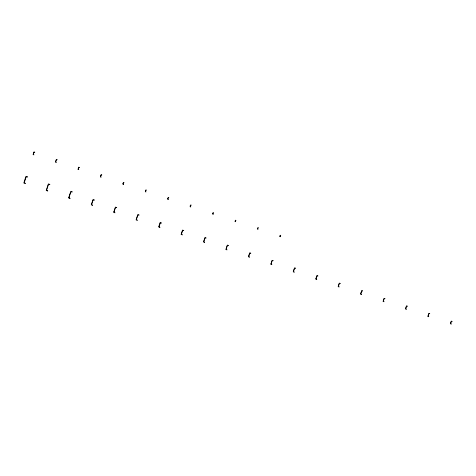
<?xml version="1.0" encoding="UTF-8"?>
<svg xmlns="http://www.w3.org/2000/svg" width="476" height="476" viewBox="0 0 476 476"><rect width="100%" height="100%" fill="white"/><g stroke="black" fill="none" stroke-linecap="round" stroke-linejoin="round"><path stroke-width="0.71" d="M257.629 228.76L258.087 229.248L257.457 229.039L257.885 227.718L258.516 227.927L257.873 228.016M24.312 182.522L25.466 183.546L23.8 182.986L25.954 176.376L27.626 176.935L26.097 177.054L24.318 182.492M46.642 190.007L47.796 191.025L46.22 190.495L48.373 183.891L49.95 184.42L48.409 184.569L46.642 190.007M69.008 197.504L70.156 198.522L68.633 198.01L70.787 191.4L72.316 191.911L70.793 192.036L69.008 197.504M33.32 154.289L33.98 154.873L33.07 154.569L33.933 151.921L34.843 152.231L33.969 152.302L33.326 154.254M55.686 161.78L56.346 162.37L55.484 162.078L56.346 159.436L57.209 159.728L56.335 159.799L55.692 161.751M78.225 169.123L78.826 169.658L77.975 169.373L78.695 167.171L79.54 167.457L78.76 167.498L78.231 169.093M100.579 176.614L101.18 177.149L100.394 176.888L101.108 174.686L101.894 174.948L101.102 175.019L100.579 176.614M123.123 183.926L123.653 184.438L122.879 184.182L123.457 182.415C125.366 182.945 122.302 182.183 123.123 183.926M145.507 191.429L146.037 191.941L145.299 191.691L145.87 189.93C147.721 190.442 144.674 189.698 145.507 191.429M159.097 226.653L160.019 227.415L158.663 226.963L160.097 222.554L161.459 223.012L160.287 223.036L159.109 226.624M167.897 198.932L168.421 199.444L167.713 199.206L168.29 197.445C170.093 197.909 167.094 197.266 167.897 198.932M181.451 234.144L182.373 234.906L181.076 234.472L182.516 230.069L183.813 230.503L182.623 230.557L181.457 234.115M190.287 206.441L190.811 206.947L190.132 206.721L190.709 204.96C192.459 205.4 189.472 204.787 190.287 206.441M203.799 241.635L204.722 242.397L203.496 241.986L204.93 237.583L206.162 237.994L204.972 238.048L203.799 241.635M212.873 213.789L213.337 214.254L212.623 214.01L213.052 212.689C214.777 213.248 212.367 212.445 212.873 213.789M226.154 249.132L227.076 249.894L225.91 249.501L227.35 245.092L228.516 245.485L227.326 245.539L226.154 249.132M235.245 221.292L235.709 221.751L235.037 221.524L235.471 220.204C237.078 220.751 234.811 219.924 235.251 221.263M280.025 236.298L280.489 236.756L279.87 236.554L280.305 235.227C281.78 235.751 279.537 234.942 280.031 236.269M316.07 278.811L316.855 279.495L315.725 279.115L316.873 275.586L318.01 275.967L316.992 276.009L316.07 278.811M338.4 286.296L339.192 286.98L338.138 286.623L339.293 283.101L340.34 283.452L339.328 283.494L338.412 286.26M360.784 293.793L361.57 294.477L360.558 294.138L361.706 290.616L362.718 290.955L361.706 290.997L360.79 293.757M383.353 301.141L384.078 301.778L383.049 301.433L384.055 298.351L385.084 298.696L384.144 298.738L383.358 301.112M405.725 308.638L406.445 309.275L405.463 308.948L406.468 305.86L407.45 306.193L406.498 306.264L405.725 308.638M428.091 316.135L428.817 316.772L427.882 316.457L428.888 313.375L429.822 313.69L428.87 313.761L428.091 316.135M450.677 323.49L451.337 324.079L450.367 323.751L451.23 321.11L452.2 321.431L451.343 321.478L450.677 323.49M91.648 204.478L92.689 205.34L91.267 204.864L92.993 199.575L94.415 200.051L93.07 200.116L91.66 204.442M114.014 211.969L115.049 212.831L113.681 212.373L115.406 207.09L116.775 207.548L115.448 207.584L114.02 211.933M136.38 219.466L137.421 220.328L136.1 219.888L137.826 214.605L139.141 215.045L137.82 215.081L136.38 219.466M248.74 256.451L249.591 257.195L248.401 256.796L249.692 252.827L250.882 253.226L249.781 253.274L248.746 256.421M271.082 263.942L271.933 264.68L270.82 264.305L272.111 260.342L273.23 260.717L272.129 260.765L271.082 263.942M293.478 271.451L294.323 272.183L293.234 271.82L294.531 267.857L295.62 268.22L294.519 268.268L293.478 271.451"/></g></svg>
